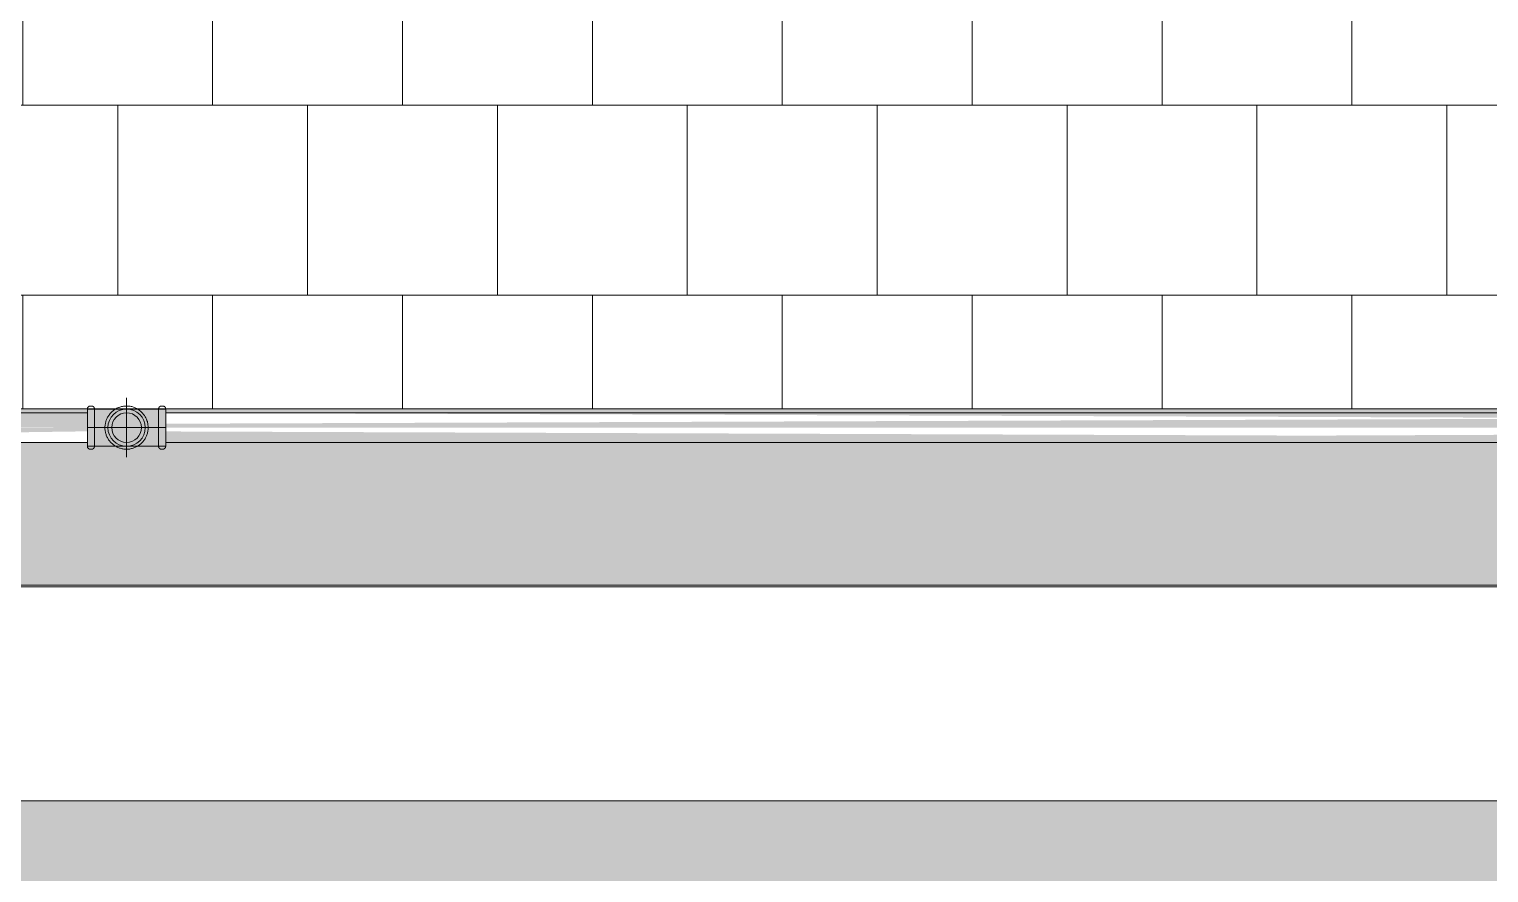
# Model space of a CAD drawing. Header units: metres. Extents: x 149 to 429, y -3 to 162.
# Drawn here: x 358.406 to 359.635, y 99.833 to 100.544 of the extents above; entities that cross this region are included whole.
import ezdxf

# ---------------------------------------------------------------- set-up
doc = ezdxf.new("R2010")
doc.units = ezdxf.units.M
doc.layers.add('1053_ARQ_BASE_MATADOURO_dwg', color=7, linetype='Continuous', lineweight=5, true_color=0x767676)
for name, color, linetype, lineweight in [('A-DETL', 7, 'Continuous', 5), ('A-DETL-GENF', 7, 'Continuous', 5), ('A-VISTA01', 7, 'Continuous', 20), ('A-WALL', 7, 'Continuous', 9), ('A_lay', 7, 'Continuous', 5), ('P-PIPE', 7, 'Continuous', 5), ('P-PIPE-CNTR', 7, 'Continuous', 5)]:
    doc.layers.add(name, color=color, linetype=linetype, lineweight=lineweight)

# ---------------------------------------------------------------- blocks, each defined once
blk = doc.blocks.new('1053_ARQ_BASE_MATADOURO_dwg_arq geral tgov-4039641-TÉRREO 1_20 - Dependente 2')
at = {"layer": 'A_lay', "true_color": 0xaaaaaa}
h = blk.add_hatch(dxfattribs=at)
h.set_pattern_fill('FP_5', color=253, style=0, pattern_type=2)
h.set_pattern_definition([(0, (0, 0), (0, 0.16), []), (90, (0, 0), (-0.08, 0.16), [0.16, -0.16])])
h.paths.add_polyline_path([(19.911, 17.0382), (29.3459, 17.0382), (29.3459, 17.5382), (19.6727, 17.5308), (19.6727, 17.0382)])
at = {"layer": 'A-VISTA01', "color": 253, "true_color": 0xaaaaaa, "flags": 128}
for points in [[(29.3459, 17.0382), (19.3001, 17.0382), (17.8845, 16.7079)], [(18.5446, 16.7079), (19.3173, 16.8882), (29.3459, 16.8882), (29.3459, 17.0382)]]:
    blk.add_lwpolyline(points, dxfattribs=at)
blk = doc.blocks.new('1053_ARQ_BASE_MATADOURO_dwg-3625622-TÉRREO 1_20 - Dependente 2')
blk.add_blockref('1053_ARQ_BASE_MATADOURO_dwg_arq geral tgov-4039641-TÉRREO 1_20 - Dependente 2', (130.2098, 83.186))

msp = doc.modelspace()

# ---------------------------------------------------------------- hatches: boundary and pattern name
at = {"layer": 'A-DETL-GENF', "true_color": 0xffff00}
h = msp.add_hatch(color=2, dxfattribs=at)
h.paths.add_polyline_path([(365.8845, 99.7704), (366.9273, 99.7791), (366.9273, 110.2375), (345.3444, 110.2375), (345.3444, 99.7704), (365.7098, 99.7704)])
h.paths.add_polyline_path([(348.6358, 99.8939), (345.729, 99.8939), (345.729, 109.9402), (366.7201, 109.9402), (366.7201, 99.8939), (349.5005, 99.8939)])
at = {"layer": 'A-WALL', "true_color": 0xffd4aa, "transparency": 33554483}
h = msp.add_hatch(color=41, dxfattribs=at)
h.paths.add_polyline_path([(355.938, 100.0757), (365.9444, 100.0757), (365.9444, 100.2242), (365.9145, 100.2147), (365.908, 100.1916), (365.8942, 100.2147), (365.9064, 100.2242), (355.9149, 100.2242), (355.9322, 100.0757)])
h.paths.add_polyline_path([(361.0681, 100.1959), (358.5206, 100.2052), (358.5206, 100.2209), (361.0681, 100.2117), (361.0681, 100.1964)])
h.paths.add_polyline_path([(364.8284, 100.1959), (361.1064, 100.2052), (361.1071, 100.2209), (365.8845, 100.2117), (365.8845, 100.1959), (365.467, 100.1959)])
h.paths.add_polyline_path([(356.4654, 100.1959), (356.4654, 100.2209), (358.4546, 100.2117), (358.4546, 100.1959), (356.5258, 100.1959)])
at = {"layer": 'P-PIPE', "true_color": 0xc0c0c0}
for points in [[(358.4546, 100.2084), (358.4546, 100.2209), (356.4654, 100.2117), (356.4654, 100.2084), (358.4418, 100.2084)], [(361.0681, 100.2084), (361.0681, 100.2209), (358.5206, 100.2117), (358.5206, 100.2084), (360.9964, 100.2084)], [(357.8031, 100.1959), (358.4546, 100.2053), (358.4546, 100.2084), (356.4654, 100.1976), (356.4654, 100.1959), (357.1645, 100.1959)], [(360.3577, 100.1959), (361.0681, 100.2052), (361.0681, 100.2084), (358.5206, 100.1976), (358.5206, 100.1959), (359.7191, 100.1959)]]:
    msp.add_hatch(color=9, dxfattribs=at).paths.add_polyline_path(points)

# ---------------------------------------------------------------- linework, layer by layer
at = {"layer": 'A-DETL'}
msp.add_line((366.7201, 99.8939), (345.729, 99.8939), dxfattribs=at)
at = {"layer": 'A-WALL', "color": 253, "true_color": 0xaaaaaa}
for p, q in [((365.9444, 100.2242), (355.9149, 100.2242)), ((355.932, 100.0757), (365.9444, 100.0757)), ((355.9322, 100.0742), (365.9444, 100.0742))]:
    msp.add_line(p, q, dxfattribs=at)
at = {"layer": 'P-PIPE'}
for p, q in [((358.4546, 100.2209), (356.4654, 100.2209)), ((358.5206, 100.2241), (358.4546, 100.2241)), ((358.4546, 100.2241), (358.4546, 100.222)), ((358.4546, 100.2241), (358.4546, 100.2195)), ((358.5206, 100.2241), (358.4546, 100.2241)), ((358.4546, 100.2241), (358.4546, 100.2084)), ((358.4546, 100.2241), (358.4546, 100.2084)), ((358.4546, 100.1959), (358.4546, 100.2209)), ((358.4581, 100.2266), (358.4571, 100.2266)), ((358.4581, 100.2266), (358.4571, 100.2266)), ((358.4606, 100.2241), (358.4606, 100.2084)), ((358.4606, 100.2241), (358.4606, 100.2084)), ((358.5146, 100.2084), (358.5146, 100.2241)), ((358.5146, 100.2084), (358.5146, 100.2241)), ((358.5181, 100.2266), (358.5171, 100.2266)), ((358.5181, 100.2266), (358.5171, 100.2266)), ((358.5206, 100.222), (358.5206, 100.2241)), ((358.5206, 100.2195), (358.5206, 100.2241)), ((358.5206, 100.2084), (358.5206, 100.2241)), ((358.5206, 100.2084), (358.5206, 100.2241)), ((361.0681, 100.2209), (358.5206, 100.2209)), ((358.5206, 100.2209), (358.5206, 100.1959)), ((358.4546, 100.2084), (358.4546, 100.1927)), ((358.4546, 100.2084), (358.4546, 100.1927)), ((358.4606, 100.2084), (358.4606, 100.1927)), ((358.4606, 100.2084), (358.4606, 100.1927)), ((358.5146, 100.1927), (358.5146, 100.2084)), ((358.5146, 100.1927), (358.5146, 100.2084)), ((358.5206, 100.1927), (358.5206, 100.2084)), ((358.5206, 100.1927), (358.5206, 100.2084)), ((356.4654, 100.1959), (358.4546, 100.1959)), ((358.4546, 100.1973), (358.4546, 100.1927)), ((358.4546, 100.1948), (358.4546, 100.1927)), ((358.4546, 100.1927), (358.5206, 100.1927)), ((358.4546, 100.1927), (358.5206, 100.1927)), ((358.5206, 100.1927), (358.5206, 100.1973)), ((358.5206, 100.1959), (361.0681, 100.1959)), ((358.5206, 100.1927), (358.5206, 100.1948)), ((358.4571, 100.1902), (358.4581, 100.1902)), ((358.4571, 100.1902), (358.4581, 100.1902)), ((358.5171, 100.1902), (358.5181, 100.1902)), ((358.5171, 100.1902), (358.5181, 100.1902))]:
    msp.add_line(p, q, dxfattribs=at)
at = {"layer": 'P-PIPE', "flags": 128}
for points in [[(358.4546, 100.2241), (358.4546, 100.2242), (358.4546, 100.2243), (358.4546, 100.2244), (358.4546, 100.2245), (358.4546, 100.2246), (358.4546, 100.2247), (358.4547, 100.2248), (358.4547, 100.2249), (358.4547, 100.225), (358.4548, 100.2251), (358.4548, 100.2252), (358.4548, 100.2253), (358.4549, 100.2254), (358.4549, 100.2254), (358.455, 100.2255), (358.4551, 100.2256), (358.4551, 100.2257), (358.4552, 100.2258), (358.4552, 100.2258), (358.4553, 100.2259), (358.4554, 100.226), (358.4555, 100.226), (358.4555, 100.2261), (358.4556, 100.2262), (358.4557, 100.2262), (358.4558, 100.2263), (358.4559, 100.2263), (358.456, 100.2264), (358.4561, 100.2264), (358.4562, 100.2265), (358.4562, 100.2265), (358.4563, 100.2265), (358.4564, 100.2265), (358.4565, 100.2266), (358.4566, 100.2266), (358.4567, 100.2266), (358.4568, 100.2266), (358.4569, 100.2266), (358.457, 100.2266), (358.4571, 100.2266)], [(358.4546, 100.2241), (358.4546, 100.2242), (358.4546, 100.2243), (358.4546, 100.2244), (358.4546, 100.2245), (358.4546, 100.2246), (358.4546, 100.2247), (358.4547, 100.2248), (358.4547, 100.2249), (358.4547, 100.225), (358.4548, 100.2251), (358.4548, 100.2252), (358.4548, 100.2253), (358.4549, 100.2254), (358.4549, 100.2254), (358.455, 100.2255), (358.4551, 100.2256), (358.4551, 100.2257), (358.4552, 100.2258), (358.4552, 100.2258), (358.4553, 100.2259), (358.4554, 100.226), (358.4555, 100.226), (358.4555, 100.2261), (358.4556, 100.2262), (358.4557, 100.2262), (358.4558, 100.2263), (358.4559, 100.2263), (358.456, 100.2264), (358.4561, 100.2264), (358.4562, 100.2265), (358.4562, 100.2265), (358.4563, 100.2265), (358.4564, 100.2265), (358.4565, 100.2266), (358.4566, 100.2266), (358.4567, 100.2266), (358.4568, 100.2266), (358.4569, 100.2266), (358.457, 100.2266), (358.4571, 100.2266)], [(358.4546, 100.2209), (358.4546, 100.2213), (358.4546, 100.2216), (358.4546, 100.222), (358.4546, 100.2223), (358.4546, 100.2226), (358.4546, 100.2228), (358.4546, 100.2231), (358.4546, 100.2233), (358.4546, 100.2235), (358.4546, 100.2236), (358.4546, 100.2238), (358.4546, 100.2239), (358.4546, 100.224), (358.4546, 100.2241), (358.4546, 100.2241)], [(358.4546, 100.2241), (358.4546, 100.2241), (358.4546, 100.224), (358.4546, 100.2239), (358.4546, 100.2238), (358.4546, 100.2237), (358.4546, 100.2235), (358.4546, 100.2233), (358.4546, 100.2231), (358.4546, 100.2229), (358.4546, 100.2226), (358.4546, 100.2223), (358.4546, 100.222), (358.4546, 100.2217), (358.4546, 100.2214), (358.4546, 100.221)], [(358.4546, 100.2205), (358.4546, 100.2209), (358.4546, 100.2213), (358.4546, 100.2216), (358.4546, 100.222), (358.4546, 100.2223), (358.4546, 100.2226), (358.4546, 100.2228), (358.4546, 100.2231), (358.4546, 100.2233), (358.4546, 100.2235), (358.4546, 100.2236), (358.4546, 100.2238), (358.4546, 100.2239), (358.4546, 100.224), (358.4546, 100.2241), (358.4546, 100.2241)], [(358.4546, 100.2241), (358.4546, 100.2241), (358.4546, 100.224), (358.4546, 100.2239), (358.4546, 100.2238), (358.4546, 100.2237), (358.4546, 100.2235), (358.4546, 100.2233), (358.4546, 100.2231), (358.4546, 100.2229), (358.4546, 100.2226), (358.4546, 100.2223), (358.4546, 100.222), (358.4546, 100.2217), (358.4546, 100.2214), (358.4546, 100.221), (358.4546, 100.2206), (358.4546, 100.2202), (358.4546, 100.2198), (358.4546, 100.2194), (358.4546, 100.2189), (358.4546, 100.2184), (358.4546, 100.2179), (358.4546, 100.2174), (358.4546, 100.2169), (358.4546, 100.2164), (358.4546, 100.2158), (358.4546, 100.2153), (358.4546, 100.2147), (358.4546, 100.2141), (358.4546, 100.2135), (358.4546, 100.2129), (358.4546, 100.2123), (358.4546, 100.2117), (358.4546, 100.2111), (358.4546, 100.2105), (358.4546, 100.2098), (358.4546, 100.2092), (358.4546, 100.2086), (358.4546, 100.2084)], [(358.4581, 100.2266), (358.4582, 100.2266), (358.4583, 100.2266), (358.4584, 100.2266), (358.4585, 100.2266), (358.4586, 100.2266), (358.4587, 100.2266), (358.4588, 100.2265), (358.4588, 100.2265), (358.4589, 100.2265), (358.459, 100.2264), (358.4591, 100.2264), (358.4592, 100.2263), (358.4593, 100.2263), (358.4594, 100.2262), (358.4595, 100.2262), (358.4596, 100.2261), (358.4596, 100.2261), (358.4597, 100.226), (358.4598, 100.2259), (358.4599, 100.2259), (358.4599, 100.2258), (358.46, 100.2257), (358.46, 100.2256), (358.4601, 100.2256), (358.4602, 100.2255), (358.4602, 100.2254), (358.4603, 100.2253), (358.4603, 100.2252), (358.4604, 100.2251), (358.4604, 100.225), (358.4604, 100.2249), (358.4605, 100.2248), (358.4605, 100.2247), (358.4605, 100.2246), (358.4605, 100.2245), (358.4605, 100.2244), (358.4605, 100.2243), (358.4606, 100.2242), (358.4606, 100.2241), (358.4606, 100.2241)], [(358.4581, 100.2266), (358.4582, 100.2266), (358.4583, 100.2266), (358.4584, 100.2266), (358.4585, 100.2266), (358.4586, 100.2266), (358.4587, 100.2266), (358.4588, 100.2265), (358.4588, 100.2265), (358.4589, 100.2265), (358.459, 100.2264), (358.4591, 100.2264), (358.4592, 100.2263), (358.4593, 100.2263), (358.4594, 100.2262), (358.4595, 100.2262), (358.4596, 100.2261), (358.4596, 100.2261), (358.4597, 100.226), (358.4598, 100.2259), (358.4599, 100.2259), (358.4599, 100.2258), (358.46, 100.2257), (358.46, 100.2256), (358.4601, 100.2256), (358.4602, 100.2255), (358.4602, 100.2254), (358.4603, 100.2253), (358.4603, 100.2252), (358.4604, 100.2251), (358.4604, 100.225), (358.4604, 100.2249), (358.4605, 100.2248), (358.4605, 100.2247), (358.4605, 100.2246), (358.4605, 100.2245), (358.4605, 100.2244), (358.4605, 100.2243), (358.4606, 100.2242), (358.4606, 100.2241), (358.4606, 100.2241)], [(358.4606, 100.2084), (358.4606, 100.209), (358.4606, 100.2097), (358.4606, 100.2103), (358.4606, 100.2109), (358.4606, 100.2115), (358.4606, 100.2122), (358.4606, 100.2128), (358.4606, 100.2134), (358.4606, 100.214), (358.4606, 100.2145), (358.4606, 100.2151), (358.4606, 100.2157), (358.4606, 100.2162), (358.4606, 100.2168), (358.4606, 100.2173), (358.4606, 100.2178), (358.4606, 100.2183), (358.4606, 100.2188), (358.4606, 100.2192), (358.4606, 100.2197), (358.4606, 100.2201), (358.4606, 100.2205), (358.4606, 100.2209), (358.4606, 100.2213), (358.4606, 100.2216), (358.4606, 100.222), (358.4606, 100.2223), (358.4606, 100.2226), (358.4606, 100.2228), (358.4606, 100.2231), (358.4606, 100.2233), (358.4606, 100.2235), (358.4606, 100.2236), (358.4606, 100.2238), (358.4606, 100.2239), (358.4606, 100.224), (358.4606, 100.2241), (358.4606, 100.2241)], [(358.4606, 100.2241), (358.4606, 100.2241), (358.4606, 100.224), (358.4606, 100.2239), (358.4606, 100.2238), (358.4606, 100.2237), (358.4606, 100.2235), (358.4606, 100.2233), (358.4606, 100.2231), (358.4606, 100.2229), (358.4606, 100.2226), (358.4606, 100.2223), (358.4606, 100.222), (358.4606, 100.2217), (358.4606, 100.2214), (358.4606, 100.221), (358.4606, 100.2206), (358.4606, 100.2202), (358.4606, 100.2198), (358.4606, 100.2194), (358.4606, 100.2189), (358.4606, 100.2184), (358.4606, 100.2179), (358.4606, 100.2174), (358.4606, 100.2169), (358.4606, 100.2164), (358.4606, 100.2158), (358.4606, 100.2153), (358.4606, 100.2147), (358.4606, 100.2141), (358.4606, 100.2135), (358.4606, 100.2129), (358.4606, 100.2123), (358.4606, 100.2117), (358.4606, 100.2111), (358.4606, 100.2105), (358.4606, 100.2098), (358.4606, 100.2092), (358.4606, 100.2086), (358.4606, 100.2084)], [(358.4606, 100.2084), (358.4606, 100.209), (358.4606, 100.2097), (358.4606, 100.2103), (358.4606, 100.2109), (358.4606, 100.2115), (358.4606, 100.2122), (358.4606, 100.2128), (358.4606, 100.2134), (358.4606, 100.214), (358.4606, 100.2145), (358.4606, 100.2151), (358.4606, 100.2157), (358.4606, 100.2162), (358.4606, 100.2168), (358.4606, 100.2173), (358.4606, 100.2178), (358.4606, 100.2183), (358.4606, 100.2188), (358.4606, 100.2192), (358.4606, 100.2197), (358.4606, 100.2201), (358.4606, 100.2205), (358.4606, 100.2209), (358.4606, 100.2213), (358.4606, 100.2216), (358.4606, 100.222), (358.4606, 100.2223), (358.4606, 100.2226), (358.4606, 100.2228), (358.4606, 100.2231), (358.4606, 100.2233), (358.4606, 100.2235), (358.4606, 100.2236), (358.4606, 100.2238), (358.4606, 100.2239), (358.4606, 100.224), (358.4606, 100.2241), (358.4606, 100.2241)], [(358.4606, 100.2241), (358.4606, 100.2241), (358.4606, 100.224), (358.4606, 100.2239), (358.4606, 100.2238), (358.4606, 100.2237), (358.4606, 100.2235), (358.4606, 100.2233), (358.4606, 100.2231), (358.4606, 100.2229), (358.4606, 100.2226), (358.4606, 100.2223), (358.4606, 100.222), (358.4606, 100.2217), (358.4606, 100.2214), (358.4606, 100.221), (358.4606, 100.2206), (358.4606, 100.2202), (358.4606, 100.2198), (358.4606, 100.2194), (358.4606, 100.2189), (358.4606, 100.2184), (358.4606, 100.2179), (358.4606, 100.2174), (358.4606, 100.2169), (358.4606, 100.2164), (358.4606, 100.2158), (358.4606, 100.2153), (358.4606, 100.2147), (358.4606, 100.2141), (358.4606, 100.2135), (358.4606, 100.2129), (358.4606, 100.2123), (358.4606, 100.2117), (358.4606, 100.2111), (358.4606, 100.2105), (358.4606, 100.2098), (358.4606, 100.2092), (358.4606, 100.2086), (358.4606, 100.2084)], [(358.5058, 100.2084), (358.5057, 100.2091), (358.5057, 100.2099), (358.5056, 100.2106), (358.5055, 100.2113), (358.5054, 100.212), (358.5052, 100.2127), (358.5051, 100.2135), (358.5048, 100.2141), (358.5046, 100.2148), (358.5043, 100.2155), (358.504, 100.2162), (358.5037, 100.2168), (358.5034, 100.2175), (358.503, 100.2181), (358.5026, 100.2187), (358.5022, 100.2193), (358.5017, 100.2199), (358.5012, 100.2204), (358.5008, 100.221), (358.5002, 100.2215), (358.4997, 100.222), (358.4992, 100.2224), (358.4986, 100.2229), (358.498, 100.2233), (358.4974, 100.2237), (358.4968, 100.2241), (358.4961, 100.2245), (358.4955, 100.2248), (358.4948, 100.2251), (358.4942, 100.2254), (358.4935, 100.2256), (358.4928, 100.2259), (358.4921, 100.2261), (358.4914, 100.2262), (358.4907, 100.2264), (358.4899, 100.2265), (358.4892, 100.2265), (358.4885, 100.2266), (358.4878, 100.2266), (358.487, 100.2266), (358.4863, 100.2266), (358.4856, 100.2265), (358.4849, 100.2264), (358.4841, 100.2263), (358.4834, 100.2261), (358.4827, 100.226), (358.482, 100.2258), (358.4813, 100.2255), (358.4807, 100.2253), (358.48, 100.225), (358.4793, 100.2247), (358.4787, 100.2243), (358.4781, 100.2239), (358.4774, 100.2236), (358.4768, 100.2231), (358.4763, 100.2227), (358.4757, 100.2222), (358.4752, 100.2217), (358.4746, 100.2212), (358.4741, 100.2207), (358.4737, 100.2202), (358.4732, 100.2196), (358.4728, 100.219), (358.4724, 100.2184), (358.472, 100.2178), (358.4716, 100.2172), (358.4713, 100.2165), (358.471, 100.2159), (358.4707, 100.2152), (358.4704, 100.2145), (358.4702, 100.2138), (358.47, 100.2131), (358.4698, 100.2124), (358.4697, 100.2117), (358.4695, 100.211), (358.4695, 100.2103), (358.4694, 100.2095), (358.4694, 100.2088), (358.4694, 100.2084)], [(358.5058, 100.2084), (358.5057, 100.2091), (358.5057, 100.2099), (358.5056, 100.2106), (358.5055, 100.2113), (358.5054, 100.212), (358.5052, 100.2127), (358.5051, 100.2135), (358.5048, 100.2141), (358.5046, 100.2148), (358.5043, 100.2155), (358.504, 100.2162), (358.5037, 100.2168), (358.5034, 100.2175), (358.503, 100.2181), (358.5026, 100.2187), (358.5022, 100.2193), (358.5017, 100.2199), (358.5012, 100.2204), (358.5008, 100.221), (358.5002, 100.2215), (358.4997, 100.222), (358.4992, 100.2224), (358.4986, 100.2229), (358.498, 100.2233), (358.4974, 100.2237), (358.4968, 100.2241), (358.4961, 100.2245), (358.4955, 100.2248), (358.4948, 100.2251), (358.4942, 100.2254), (358.4935, 100.2256), (358.4928, 100.2259), (358.4921, 100.2261), (358.4914, 100.2262), (358.4907, 100.2264), (358.4899, 100.2265), (358.4892, 100.2265), (358.4885, 100.2266), (358.4878, 100.2266), (358.487, 100.2266), (358.4863, 100.2266), (358.4856, 100.2265), (358.4849, 100.2264), (358.4841, 100.2263), (358.4834, 100.2261), (358.4827, 100.226), (358.482, 100.2258), (358.4813, 100.2255), (358.4807, 100.2253), (358.48, 100.225), (358.4793, 100.2247), (358.4787, 100.2243), (358.4781, 100.2239), (358.4774, 100.2236), (358.4768, 100.2231), (358.4763, 100.2227), (358.4757, 100.2222), (358.4752, 100.2217), (358.4746, 100.2212), (358.4741, 100.2207), (358.4737, 100.2202), (358.4732, 100.2196), (358.4728, 100.219), (358.4724, 100.2184), (358.472, 100.2178), (358.4716, 100.2172), (358.4713, 100.2165), (358.471, 100.2159), (358.4707, 100.2152), (358.4704, 100.2145), (358.4702, 100.2138), (358.47, 100.2131), (358.4698, 100.2124), (358.4697, 100.2117), (358.4695, 100.211), (358.4695, 100.2103), (358.4694, 100.2095), (358.4694, 100.2088), (358.4694, 100.2084)], [(358.5146, 100.2241), (358.5146, 100.2242), (358.5146, 100.2243), (358.5146, 100.2244), (358.5146, 100.2245), (358.5146, 100.2246), (358.5146, 100.2247), (358.5147, 100.2248), (358.5147, 100.2249), (358.5147, 100.225), (358.5148, 100.2251), (358.5148, 100.2252), (358.5148, 100.2253), (358.5149, 100.2254), (358.5149, 100.2254), (358.515, 100.2255), (358.5151, 100.2256), (358.5151, 100.2257), (358.5152, 100.2258), (358.5152, 100.2258), (358.5153, 100.2259), (358.5154, 100.226), (358.5155, 100.226), (358.5155, 100.2261), (358.5156, 100.2262), (358.5157, 100.2262), (358.5158, 100.2263), (358.5159, 100.2263), (358.516, 100.2264), (358.5161, 100.2264), (358.5162, 100.2265), (358.5162, 100.2265), (358.5163, 100.2265), (358.5164, 100.2265), (358.5165, 100.2266), (358.5166, 100.2266), (358.5167, 100.2266), (358.5168, 100.2266), (358.5169, 100.2266), (358.517, 100.2266), (358.5171, 100.2266)], [(358.5146, 100.2241), (358.5146, 100.2242), (358.5146, 100.2243), (358.5146, 100.2244), (358.5146, 100.2245), (358.5146, 100.2246), (358.5146, 100.2247), (358.5147, 100.2248), (358.5147, 100.2249), (358.5147, 100.225), (358.5148, 100.2251), (358.5148, 100.2252), (358.5148, 100.2253), (358.5149, 100.2254), (358.5149, 100.2254), (358.515, 100.2255), (358.5151, 100.2256), (358.5151, 100.2257), (358.5152, 100.2258), (358.5152, 100.2258), (358.5153, 100.2259), (358.5154, 100.226), (358.5155, 100.226), (358.5155, 100.2261), (358.5156, 100.2262), (358.5157, 100.2262), (358.5158, 100.2263), (358.5159, 100.2263), (358.516, 100.2264), (358.5161, 100.2264), (358.5162, 100.2265), (358.5162, 100.2265), (358.5163, 100.2265), (358.5164, 100.2265), (358.5165, 100.2266), (358.5166, 100.2266), (358.5167, 100.2266), (358.5168, 100.2266), (358.5169, 100.2266), (358.517, 100.2266), (358.5171, 100.2266)], [(358.5146, 100.2084), (358.5146, 100.209), (358.5146, 100.2097), (358.5146, 100.2103), (358.5146, 100.2109), (358.5146, 100.2115), (358.5146, 100.2122), (358.5146, 100.2128), (358.5146, 100.2134), (358.5146, 100.214), (358.5146, 100.2145), (358.5146, 100.2151), (358.5146, 100.2157), (358.5146, 100.2162), (358.5146, 100.2168), (358.5146, 100.2173), (358.5146, 100.2178), (358.5146, 100.2183), (358.5146, 100.2188), (358.5146, 100.2192), (358.5146, 100.2197), (358.5146, 100.2201), (358.5146, 100.2205), (358.5146, 100.2209), (358.5146, 100.2213), (358.5146, 100.2216), (358.5146, 100.222), (358.5146, 100.2223), (358.5146, 100.2226), (358.5146, 100.2228), (358.5146, 100.2231), (358.5146, 100.2233), (358.5146, 100.2235), (358.5146, 100.2236), (358.5146, 100.2238), (358.5146, 100.2239), (358.5146, 100.224), (358.5146, 100.2241), (358.5146, 100.2241)], [(358.5146, 100.2241), (358.5146, 100.2241), (358.5146, 100.224), (358.5146, 100.2239), (358.5146, 100.2238), (358.5146, 100.2237), (358.5146, 100.2235), (358.5146, 100.2233), (358.5146, 100.2231), (358.5146, 100.2229), (358.5146, 100.2226), (358.5146, 100.2223), (358.5146, 100.222), (358.5146, 100.2217), (358.5146, 100.2214), (358.5146, 100.221), (358.5146, 100.2206), (358.5146, 100.2202), (358.5146, 100.2198), (358.5146, 100.2194), (358.5146, 100.2189), (358.5146, 100.2184), (358.5146, 100.2179), (358.5146, 100.2174), (358.5146, 100.2169), (358.5146, 100.2164), (358.5146, 100.2158), (358.5146, 100.2153), (358.5146, 100.2147), (358.5146, 100.2141), (358.5146, 100.2135), (358.5146, 100.2129), (358.5146, 100.2123), (358.5146, 100.2117), (358.5146, 100.2111), (358.5146, 100.2105), (358.5146, 100.2098), (358.5146, 100.2092), (358.5146, 100.2086), (358.5146, 100.2084)], [(358.5146, 100.2084), (358.5146, 100.209), (358.5146, 100.2097), (358.5146, 100.2103), (358.5146, 100.2109), (358.5146, 100.2115), (358.5146, 100.2122), (358.5146, 100.2128), (358.5146, 100.2134), (358.5146, 100.214), (358.5146, 100.2145), (358.5146, 100.2151), (358.5146, 100.2157), (358.5146, 100.2162), (358.5146, 100.2168), (358.5146, 100.2173), (358.5146, 100.2178), (358.5146, 100.2183), (358.5146, 100.2188), (358.5146, 100.2192), (358.5146, 100.2197), (358.5146, 100.2201), (358.5146, 100.2205), (358.5146, 100.2209), (358.5146, 100.2213), (358.5146, 100.2216), (358.5146, 100.222), (358.5146, 100.2223), (358.5146, 100.2226), (358.5146, 100.2228), (358.5146, 100.2231), (358.5146, 100.2233), (358.5146, 100.2235), (358.5146, 100.2236), (358.5146, 100.2238), (358.5146, 100.2239), (358.5146, 100.224), (358.5146, 100.2241), (358.5146, 100.2241)], [(358.5146, 100.2241), (358.5146, 100.2241), (358.5146, 100.224), (358.5146, 100.2239), (358.5146, 100.2238), (358.5146, 100.2237), (358.5146, 100.2235), (358.5146, 100.2233), (358.5146, 100.2231), (358.5146, 100.2229), (358.5146, 100.2226), (358.5146, 100.2223), (358.5146, 100.222), (358.5146, 100.2217), (358.5146, 100.2214), (358.5146, 100.221), (358.5146, 100.2206), (358.5146, 100.2202), (358.5146, 100.2198), (358.5146, 100.2194), (358.5146, 100.2189), (358.5146, 100.2184), (358.5146, 100.2179), (358.5146, 100.2174), (358.5146, 100.2169), (358.5146, 100.2164), (358.5146, 100.2158), (358.5146, 100.2153), (358.5146, 100.2147), (358.5146, 100.2141), (358.5146, 100.2135), (358.5146, 100.2129), (358.5146, 100.2123), (358.5146, 100.2117), (358.5146, 100.2111), (358.5146, 100.2105), (358.5146, 100.2098), (358.5146, 100.2092), (358.5146, 100.2086), (358.5146, 100.2084)], [(358.5181, 100.2266), (358.5182, 100.2266), (358.5183, 100.2266), (358.5184, 100.2266), (358.5185, 100.2266), (358.5186, 100.2266), (358.5187, 100.2266), (358.5188, 100.2265), (358.5188, 100.2265), (358.5189, 100.2265), (358.519, 100.2264), (358.5191, 100.2264), (358.5192, 100.2263), (358.5193, 100.2263), (358.5194, 100.2262), (358.5195, 100.2262), (358.5196, 100.2261), (358.5196, 100.2261), (358.5197, 100.226), (358.5198, 100.2259), (358.5199, 100.2259), (358.5199, 100.2258), (358.52, 100.2257), (358.52, 100.2256), (358.5201, 100.2256), (358.5202, 100.2255), (358.5202, 100.2254), (358.5203, 100.2253), (358.5203, 100.2252), (358.5204, 100.2251), (358.5204, 100.225), (358.5204, 100.2249), (358.5205, 100.2248), (358.5205, 100.2247), (358.5205, 100.2246), (358.5205, 100.2245), (358.5205, 100.2244), (358.5205, 100.2243), (358.5206, 100.2242), (358.5206, 100.2241), (358.5206, 100.2241)], [(358.5181, 100.2266), (358.5182, 100.2266), (358.5183, 100.2266), (358.5184, 100.2266), (358.5185, 100.2266), (358.5186, 100.2266), (358.5187, 100.2266), (358.5188, 100.2265), (358.5188, 100.2265), (358.5189, 100.2265), (358.519, 100.2264), (358.5191, 100.2264), (358.5192, 100.2263), (358.5193, 100.2263), (358.5194, 100.2262), (358.5195, 100.2262), (358.5196, 100.2261), (358.5196, 100.2261), (358.5197, 100.226), (358.5198, 100.2259), (358.5199, 100.2259), (358.5199, 100.2258), (358.52, 100.2257), (358.52, 100.2256), (358.5201, 100.2256), (358.5202, 100.2255), (358.5202, 100.2254), (358.5203, 100.2253), (358.5203, 100.2252), (358.5204, 100.2251), (358.5204, 100.225), (358.5204, 100.2249), (358.5205, 100.2248), (358.5205, 100.2247), (358.5205, 100.2246), (358.5205, 100.2245), (358.5205, 100.2244), (358.5205, 100.2243), (358.5206, 100.2242), (358.5206, 100.2241), (358.5206, 100.2241)], [(358.5206, 100.2209), (358.5206, 100.2213), (358.5206, 100.2216), (358.5206, 100.222), (358.5206, 100.2223), (358.5206, 100.2226), (358.5206, 100.2228), (358.5206, 100.2231), (358.5206, 100.2233), (358.5206, 100.2235), (358.5206, 100.2236), (358.5206, 100.2238), (358.5206, 100.2239), (358.5206, 100.224), (358.5206, 100.2241), (358.5206, 100.2241)], [(358.5206, 100.2241), (358.5206, 100.2241), (358.5206, 100.224), (358.5206, 100.2239), (358.5206, 100.2238), (358.5206, 100.2237), (358.5206, 100.2235), (358.5206, 100.2233), (358.5206, 100.2231), (358.5206, 100.2229), (358.5206, 100.2226), (358.5206, 100.2223), (358.5206, 100.222), (358.5206, 100.2217), (358.5206, 100.2214), (358.5206, 100.221)], [(358.5206, 100.2084), (358.5206, 100.209), (358.5206, 100.2097), (358.5206, 100.2103), (358.5206, 100.2109), (358.5206, 100.2115), (358.5206, 100.2122), (358.5206, 100.2128), (358.5206, 100.2134), (358.5206, 100.214), (358.5206, 100.2145), (358.5206, 100.2151), (358.5206, 100.2157), (358.5206, 100.2162), (358.5206, 100.2168), (358.5206, 100.2173), (358.5206, 100.2178), (358.5206, 100.2183), (358.5206, 100.2188), (358.5206, 100.2192), (358.5206, 100.2197), (358.5206, 100.2201), (358.5206, 100.2205), (358.5206, 100.2209), (358.5206, 100.2213), (358.5206, 100.2216), (358.5206, 100.222), (358.5206, 100.2223), (358.5206, 100.2226), (358.5206, 100.2228), (358.5206, 100.2231), (358.5206, 100.2233), (358.5206, 100.2235), (358.5206, 100.2236), (358.5206, 100.2238), (358.5206, 100.2239), (358.5206, 100.224), (358.5206, 100.2241), (358.5206, 100.2241)], [(358.5206, 100.2241), (358.5206, 100.2241), (358.5206, 100.224), (358.5206, 100.2239), (358.5206, 100.2238), (358.5206, 100.2237), (358.5206, 100.2235), (358.5206, 100.2233), (358.5206, 100.2231), (358.5206, 100.2229), (358.5206, 100.2226), (358.5206, 100.2223), (358.5206, 100.222), (358.5206, 100.2217), (358.5206, 100.2214), (358.5206, 100.221), (358.5206, 100.2206)], [(358.4546, 100.2084), (358.4546, 100.2078), (358.4546, 100.2072), (358.4546, 100.2065), (358.4546, 100.2059), (358.4546, 100.2053), (358.4546, 100.2047), (358.4546, 100.2041), (358.4546, 100.2035), (358.4546, 100.2029), (358.4546, 100.2023), (358.4546, 100.2017), (358.4546, 100.2012), (358.4546, 100.2006), (358.4546, 100.2001), (358.4546, 100.1996), (358.4546, 100.199), (358.4546, 100.1985), (358.4546, 100.1981), (358.4546, 100.1976), (358.4546, 100.1972), (358.4546, 100.1967), (358.4546, 100.1963), (358.4546, 100.1959), (358.4546, 100.1956), (358.4546, 100.1952), (358.4546, 100.1949), (358.4546, 100.1946), (358.4546, 100.1943), (358.4546, 100.194), (358.4546, 100.1938), (358.4546, 100.1936), (358.4546, 100.1934), (358.4546, 100.1932), (358.4546, 100.1931), (358.4546, 100.193), (358.4546, 100.1929), (358.4546, 100.1928), (358.4546, 100.1927)], [(358.4606, 100.2084), (358.4606, 100.2078), (358.4606, 100.2072), (358.4606, 100.2065), (358.4606, 100.2059), (358.4606, 100.2053), (358.4606, 100.2047), (358.4606, 100.2041), (358.4606, 100.2035), (358.4606, 100.2029), (358.4606, 100.2023), (358.4606, 100.2017), (358.4606, 100.2012), (358.4606, 100.2006), (358.4606, 100.2001), (358.4606, 100.1996), (358.4606, 100.199), (358.4606, 100.1985), (358.4606, 100.1981), (358.4606, 100.1976), (358.4606, 100.1972), (358.4606, 100.1967), (358.4606, 100.1963), (358.4606, 100.1959), (358.4606, 100.1956), (358.4606, 100.1952), (358.4606, 100.1949), (358.4606, 100.1946), (358.4606, 100.1943), (358.4606, 100.194), (358.4606, 100.1938), (358.4606, 100.1936), (358.4606, 100.1934), (358.4606, 100.1932), (358.4606, 100.1931), (358.4606, 100.193), (358.4606, 100.1929), (358.4606, 100.1928), (358.4606, 100.1927)], [(358.4606, 100.1927), (358.4606, 100.1928), (358.4606, 100.1928), (358.4606, 100.1929), (358.4606, 100.193), (358.4606, 100.1932), (358.4606, 100.1933), (358.4606, 100.1935), (358.4606, 100.1937), (358.4606, 100.194), (358.4606, 100.1942), (358.4606, 100.1945), (358.4606, 100.1948), (358.4606, 100.1951), (358.4606, 100.1955), (358.4606, 100.1958), (358.4606, 100.1962), (358.4606, 100.1966), (358.4606, 100.197), (358.4606, 100.1975), (358.4606, 100.1979), (358.4606, 100.1984), (358.4606, 100.1989), (358.4606, 100.1994), (358.4606, 100.1999), (358.4606, 100.2005), (358.4606, 100.201), (358.4606, 100.2016), (358.4606, 100.2022), (358.4606, 100.2027), (358.4606, 100.2033), (358.4606, 100.2039), (358.4606, 100.2045), (358.4606, 100.2051), (358.4606, 100.2058), (358.4606, 100.2064), (358.4606, 100.207), (358.4606, 100.2076), (358.4606, 100.2083), (358.4606, 100.2084)], [(358.4606, 100.2084), (358.4606, 100.2078), (358.4606, 100.2072), (358.4606, 100.2065), (358.4606, 100.2059), (358.4606, 100.2053), (358.4606, 100.2047), (358.4606, 100.2041), (358.4606, 100.2035), (358.4606, 100.2029), (358.4606, 100.2023), (358.4606, 100.2017), (358.4606, 100.2012), (358.4606, 100.2006), (358.4606, 100.2001), (358.4606, 100.1996), (358.4606, 100.199), (358.4606, 100.1985), (358.4606, 100.1981), (358.4606, 100.1976), (358.4606, 100.1972), (358.4606, 100.1967), (358.4606, 100.1963), (358.4606, 100.1959), (358.4606, 100.1956), (358.4606, 100.1952), (358.4606, 100.1949), (358.4606, 100.1946), (358.4606, 100.1943), (358.4606, 100.194), (358.4606, 100.1938), (358.4606, 100.1936), (358.4606, 100.1934), (358.4606, 100.1932), (358.4606, 100.1931), (358.4606, 100.193), (358.4606, 100.1929), (358.4606, 100.1928), (358.4606, 100.1927)], [(358.4606, 100.1927), (358.4606, 100.1928), (358.4606, 100.1928), (358.4606, 100.1929), (358.4606, 100.193), (358.4606, 100.1932), (358.4606, 100.1933), (358.4606, 100.1935), (358.4606, 100.1937), (358.4606, 100.194), (358.4606, 100.1942), (358.4606, 100.1945), (358.4606, 100.1948), (358.4606, 100.1951), (358.4606, 100.1955), (358.4606, 100.1958), (358.4606, 100.1962), (358.4606, 100.1966), (358.4606, 100.197), (358.4606, 100.1975), (358.4606, 100.1979), (358.4606, 100.1984), (358.4606, 100.1989), (358.4606, 100.1994), (358.4606, 100.1999), (358.4606, 100.2005), (358.4606, 100.201), (358.4606, 100.2016), (358.4606, 100.2022), (358.4606, 100.2027), (358.4606, 100.2033), (358.4606, 100.2039), (358.4606, 100.2045), (358.4606, 100.2051), (358.4606, 100.2058), (358.4606, 100.2064), (358.4606, 100.207), (358.4606, 100.2076), (358.4606, 100.2083), (358.4606, 100.2084)], [(358.4694, 100.2084), (358.4694, 100.2077), (358.4694, 100.207), (358.4695, 100.2062), (358.4696, 100.2055), (358.4697, 100.2048), (358.4699, 100.2041), (358.4701, 100.2034), (358.4703, 100.2027), (358.4705, 100.202), (358.4708, 100.2013), (358.4711, 100.2007), (358.4714, 100.2), (358.4718, 100.1994), (358.4721, 100.1988), (358.4725, 100.1981), (358.473, 100.1976), (358.4734, 100.197), (358.4739, 100.1964), (358.4744, 100.1959), (358.4749, 100.1954), (358.4754, 100.1949), (358.476, 100.1944), (358.4765, 100.1939), (358.4771, 100.1935), (358.4777, 100.1931), (358.4783, 100.1927), (358.479, 100.1924), (358.4796, 100.192), (358.4803, 100.1917), (358.481, 100.1915), (358.4816, 100.1912), (358.4823, 100.191), (358.483, 100.1908), (358.4838, 100.1906), (358.4845, 100.1905), (358.4852, 100.1904), (358.4859, 100.1903), (358.4866, 100.1902), (358.4874, 100.1902), (358.4881, 100.1902), (358.4888, 100.1903), (358.4895, 100.1903), (358.4903, 100.1904), (358.491, 100.1905), (358.4917, 100.1907), (358.4924, 100.1909), (358.4931, 100.1911), (358.4938, 100.1913), (358.4945, 100.1916), (358.4951, 100.1919), (358.4958, 100.1922), (358.4964, 100.1925), (358.4971, 100.1929), (358.4977, 100.1933), (358.4983, 100.1937), (358.4989, 100.1941), (358.4994, 100.1946), (358.5, 100.1951), (358.5005, 100.1956), (358.501, 100.1961), (358.5015, 100.1967), (358.5019, 100.1972), (358.5024, 100.1978), (358.5028, 100.1984), (358.5032, 100.199), (358.5035, 100.1997), (358.5039, 100.2003), (358.5042, 100.201), (358.5045, 100.2016), (358.5047, 100.2023), (358.5049, 100.203), (358.5051, 100.2037), (358.5053, 100.2044), (358.5055, 100.2051), (358.5056, 100.2059), (358.5057, 100.2066), (358.5057, 100.2073), (358.5058, 100.208), (358.5058, 100.2084)], [(358.4694, 100.2084), (358.4694, 100.2077), (358.4694, 100.207), (358.4695, 100.2062), (358.4696, 100.2055), (358.4697, 100.2048), (358.4699, 100.2041), (358.4701, 100.2034), (358.4703, 100.2027), (358.4705, 100.202), (358.4708, 100.2013), (358.4711, 100.2007), (358.4714, 100.2), (358.4718, 100.1994), (358.4721, 100.1988), (358.4725, 100.1981), (358.473, 100.1976), (358.4734, 100.197), (358.4739, 100.1964), (358.4744, 100.1959), (358.4749, 100.1954), (358.4754, 100.1949), (358.476, 100.1944), (358.4765, 100.1939), (358.4771, 100.1935), (358.4777, 100.1931), (358.4783, 100.1927), (358.479, 100.1924), (358.4796, 100.192), (358.4803, 100.1917), (358.481, 100.1915), (358.4816, 100.1912), (358.4823, 100.191), (358.483, 100.1908), (358.4838, 100.1906), (358.4845, 100.1905), (358.4852, 100.1904), (358.4859, 100.1903), (358.4866, 100.1902), (358.4874, 100.1902), (358.4881, 100.1902), (358.4888, 100.1903), (358.4895, 100.1903), (358.4903, 100.1904), (358.491, 100.1905), (358.4917, 100.1907), (358.4924, 100.1909), (358.4931, 100.1911), (358.4938, 100.1913), (358.4945, 100.1916), (358.4951, 100.1919), (358.4958, 100.1922), (358.4964, 100.1925), (358.4971, 100.1929), (358.4977, 100.1933), (358.4983, 100.1937), (358.4989, 100.1941), (358.4994, 100.1946), (358.5, 100.1951), (358.5005, 100.1956), (358.501, 100.1961), (358.5015, 100.1967), (358.5019, 100.1972), (358.5024, 100.1978), (358.5028, 100.1984), (358.5032, 100.199), (358.5035, 100.1997), (358.5039, 100.2003), (358.5042, 100.201), (358.5045, 100.2016), (358.5047, 100.2023), (358.5049, 100.203), (358.5051, 100.2037), (358.5053, 100.2044), (358.5055, 100.2051), (358.5056, 100.2059), (358.5057, 100.2066), (358.5057, 100.2073), (358.5058, 100.208), (358.5058, 100.2084)], [(358.5146, 100.2084), (358.5146, 100.2078), (358.5146, 100.2072), (358.5146, 100.2065), (358.5146, 100.2059), (358.5146, 100.2053), (358.5146, 100.2047), (358.5146, 100.2041), (358.5146, 100.2035), (358.5146, 100.2029), (358.5146, 100.2023), (358.5146, 100.2017), (358.5146, 100.2012), (358.5146, 100.2006), (358.5146, 100.2001), (358.5146, 100.1996), (358.5146, 100.199), (358.5146, 100.1985), (358.5146, 100.1981), (358.5146, 100.1976), (358.5146, 100.1972), (358.5146, 100.1967), (358.5146, 100.1963), (358.5146, 100.1959), (358.5146, 100.1956), (358.5146, 100.1952), (358.5146, 100.1949), (358.5146, 100.1946), (358.5146, 100.1943), (358.5146, 100.194), (358.5146, 100.1938), (358.5146, 100.1936), (358.5146, 100.1934), (358.5146, 100.1932), (358.5146, 100.1931), (358.5146, 100.193), (358.5146, 100.1929), (358.5146, 100.1928), (358.5146, 100.1927)], [(358.5146, 100.1927), (358.5146, 100.1928), (358.5146, 100.1928), (358.5146, 100.1929), (358.5146, 100.193), (358.5146, 100.1932), (358.5146, 100.1933), (358.5146, 100.1935), (358.5146, 100.1937), (358.5146, 100.194), (358.5146, 100.1942), (358.5146, 100.1945), (358.5146, 100.1948), (358.5146, 100.1951), (358.5146, 100.1955), (358.5146, 100.1958), (358.5146, 100.1962), (358.5146, 100.1966), (358.5146, 100.197), (358.5146, 100.1975), (358.5146, 100.1979), (358.5146, 100.1984), (358.5146, 100.1989), (358.5146, 100.1994), (358.5146, 100.1999), (358.5146, 100.2005), (358.5146, 100.201), (358.5146, 100.2016), (358.5146, 100.2022), (358.5146, 100.2027), (358.5146, 100.2033), (358.5146, 100.2039), (358.5146, 100.2045), (358.5146, 100.2051), (358.5146, 100.2058), (358.5146, 100.2064), (358.5146, 100.207), (358.5146, 100.2076), (358.5146, 100.2083), (358.5146, 100.2084)], [(358.5146, 100.2084), (358.5146, 100.2078), (358.5146, 100.2072), (358.5146, 100.2065), (358.5146, 100.2059), (358.5146, 100.2053), (358.5146, 100.2047), (358.5146, 100.2041), (358.5146, 100.2035), (358.5146, 100.2029), (358.5146, 100.2023), (358.5146, 100.2017), (358.5146, 100.2012), (358.5146, 100.2006), (358.5146, 100.2001), (358.5146, 100.1996), (358.5146, 100.199), (358.5146, 100.1985), (358.5146, 100.1981), (358.5146, 100.1976), (358.5146, 100.1972), (358.5146, 100.1967), (358.5146, 100.1963), (358.5146, 100.1959), (358.5146, 100.1956), (358.5146, 100.1952), (358.5146, 100.1949), (358.5146, 100.1946), (358.5146, 100.1943), (358.5146, 100.194), (358.5146, 100.1938), (358.5146, 100.1936), (358.5146, 100.1934), (358.5146, 100.1932), (358.5146, 100.1931), (358.5146, 100.193), (358.5146, 100.1929), (358.5146, 100.1928), (358.5146, 100.1927)], [(358.5146, 100.1927), (358.5146, 100.1928), (358.5146, 100.1928), (358.5146, 100.1929), (358.5146, 100.193), (358.5146, 100.1932), (358.5146, 100.1933), (358.5146, 100.1935), (358.5146, 100.1937), (358.5146, 100.194), (358.5146, 100.1942), (358.5146, 100.1945), (358.5146, 100.1948), (358.5146, 100.1951), (358.5146, 100.1955), (358.5146, 100.1958), (358.5146, 100.1962), (358.5146, 100.1966), (358.5146, 100.197), (358.5146, 100.1975), (358.5146, 100.1979), (358.5146, 100.1984), (358.5146, 100.1989), (358.5146, 100.1994), (358.5146, 100.1999), (358.5146, 100.2005), (358.5146, 100.201), (358.5146, 100.2016), (358.5146, 100.2022), (358.5146, 100.2027), (358.5146, 100.2033), (358.5146, 100.2039), (358.5146, 100.2045), (358.5146, 100.2051), (358.5146, 100.2058), (358.5146, 100.2064), (358.5146, 100.207), (358.5146, 100.2076), (358.5146, 100.2083), (358.5146, 100.2084)], [(358.5206, 100.1927), (358.5206, 100.1928), (358.5206, 100.1928), (358.5206, 100.1929), (358.5206, 100.193), (358.5206, 100.1932), (358.5206, 100.1933), (358.5206, 100.1935), (358.5206, 100.1937), (358.5206, 100.194), (358.5206, 100.1942), (358.5206, 100.1945), (358.5206, 100.1948), (358.5206, 100.1951), (358.5206, 100.1955), (358.5206, 100.1958), (358.5206, 100.1962), (358.5206, 100.1966), (358.5206, 100.197), (358.5206, 100.1975), (358.5206, 100.1979), (358.5206, 100.1984), (358.5206, 100.1989), (358.5206, 100.1994), (358.5206, 100.1999), (358.5206, 100.2005), (358.5206, 100.201), (358.5206, 100.2016), (358.5206, 100.2022), (358.5206, 100.2027), (358.5206, 100.2033), (358.5206, 100.2039), (358.5206, 100.2045), (358.5206, 100.2051), (358.5206, 100.2058), (358.5206, 100.2064), (358.5206, 100.207), (358.5206, 100.2076), (358.5206, 100.2083), (358.5206, 100.2084)], [(358.4546, 100.1927), (358.4546, 100.1928), (358.4546, 100.1928), (358.4546, 100.1929), (358.4546, 100.193), (358.4546, 100.1932), (358.4546, 100.1933), (358.4546, 100.1935), (358.4546, 100.1937), (358.4546, 100.194), (358.4546, 100.1942), (358.4546, 100.1945), (358.4546, 100.1948), (358.4546, 100.1951), (358.4546, 100.1955), (358.4546, 100.1958), (358.4546, 100.1962)], [(358.4546, 100.1959), (358.4546, 100.1956), (358.4546, 100.1952), (358.4546, 100.1949), (358.4546, 100.1946), (358.4546, 100.1943), (358.4546, 100.194), (358.4546, 100.1938), (358.4546, 100.1936), (358.4546, 100.1934), (358.4546, 100.1932), (358.4546, 100.1931), (358.4546, 100.193), (358.4546, 100.1929), (358.4546, 100.1928), (358.4546, 100.1927)], [(358.4546, 100.1927), (358.4546, 100.1928), (358.4546, 100.1928), (358.4546, 100.1929), (358.4546, 100.193), (358.4546, 100.1932), (358.4546, 100.1933), (358.4546, 100.1935), (358.4546, 100.1937), (358.4546, 100.194), (358.4546, 100.1942), (358.4546, 100.1945), (358.4546, 100.1948), (358.4546, 100.1951), (358.4546, 100.1955), (358.4546, 100.1958)], [(358.4571, 100.1902), (358.457, 100.1902), (358.4569, 100.1902), (358.4568, 100.1902), (358.4567, 100.1903), (358.4566, 100.1903), (358.4565, 100.1903), (358.4564, 100.1903), (358.4563, 100.1903), (358.4562, 100.1904), (358.4561, 100.1904), (358.456, 100.1905), (358.4559, 100.1905), (358.4558, 100.1906), (358.4557, 100.1906), (358.4556, 100.1907), (358.4556, 100.1907), (358.4555, 100.1908), (358.4554, 100.1908), (358.4553, 100.1909), (358.4553, 100.191), (358.4552, 100.1911), (358.4551, 100.1911), (358.4551, 100.1912), (358.455, 100.1913), (358.455, 100.1914), (358.4549, 100.1915), (358.4549, 100.1915), (358.4548, 100.1916), (358.4548, 100.1917), (358.4547, 100.1918), (358.4547, 100.1919), (358.4547, 100.192), (358.4546, 100.1921), (358.4546, 100.1922), (358.4546, 100.1923), (358.4546, 100.1924), (358.4546, 100.1925), (358.4546, 100.1926), (358.4546, 100.1927), (358.4546, 100.1927)], [(358.4571, 100.1902), (358.457, 100.1902), (358.4569, 100.1902), (358.4568, 100.1902), (358.4567, 100.1903), (358.4566, 100.1903), (358.4565, 100.1903), (358.4564, 100.1903), (358.4563, 100.1903), (358.4562, 100.1904), (358.4561, 100.1904), (358.456, 100.1905), (358.4559, 100.1905), (358.4558, 100.1906), (358.4557, 100.1906), (358.4556, 100.1907), (358.4556, 100.1907), (358.4555, 100.1908), (358.4554, 100.1908), (358.4553, 100.1909), (358.4553, 100.191), (358.4552, 100.1911), (358.4551, 100.1911), (358.4551, 100.1912), (358.455, 100.1913), (358.455, 100.1914), (358.4549, 100.1915), (358.4549, 100.1915), (358.4548, 100.1916), (358.4548, 100.1917), (358.4547, 100.1918), (358.4547, 100.1919), (358.4547, 100.192), (358.4546, 100.1921), (358.4546, 100.1922), (358.4546, 100.1923), (358.4546, 100.1924), (358.4546, 100.1925), (358.4546, 100.1926), (358.4546, 100.1927), (358.4546, 100.1927)], [(358.4606, 100.1927), (358.4606, 100.1926), (358.4606, 100.1925), (358.4605, 100.1924), (358.4605, 100.1923), (358.4605, 100.1922), (358.4605, 100.1921), (358.4605, 100.192), (358.4604, 100.1919), (358.4604, 100.1918), (358.4604, 100.1917), (358.4603, 100.1917), (358.4603, 100.1916), (358.4602, 100.1915), (358.4602, 100.1914), (358.4601, 100.1913), (358.4601, 100.1912), (358.46, 100.1911), (358.4599, 100.1911), (358.4599, 100.191), (358.4598, 100.1909), (358.4597, 100.1909), (358.4597, 100.1908), (358.4596, 100.1907), (358.4595, 100.1907), (358.4594, 100.1906), (358.4593, 100.1906), (358.4592, 100.1905), (358.4591, 100.1905), (358.4591, 100.1904), (358.459, 100.1904), (358.4589, 100.1904), (358.4588, 100.1903), (358.4587, 100.1903), (358.4586, 100.1903), (358.4585, 100.1903), (358.4584, 100.1902), (358.4583, 100.1902), (358.4582, 100.1902), (358.4581, 100.1902), (358.4581, 100.1902)], [(358.4606, 100.1927), (358.4606, 100.1926), (358.4606, 100.1925), (358.4605, 100.1924), (358.4605, 100.1923), (358.4605, 100.1922), (358.4605, 100.1921), (358.4605, 100.192), (358.4604, 100.1919), (358.4604, 100.1918), (358.4604, 100.1917), (358.4603, 100.1917), (358.4603, 100.1916), (358.4602, 100.1915), (358.4602, 100.1914), (358.4601, 100.1913), (358.4601, 100.1912), (358.46, 100.1911), (358.4599, 100.1911), (358.4599, 100.191), (358.4598, 100.1909), (358.4597, 100.1909), (358.4597, 100.1908), (358.4596, 100.1907), (358.4595, 100.1907), (358.4594, 100.1906), (358.4593, 100.1906), (358.4592, 100.1905), (358.4591, 100.1905), (358.4591, 100.1904), (358.459, 100.1904), (358.4589, 100.1904), (358.4588, 100.1903), (358.4587, 100.1903), (358.4586, 100.1903), (358.4585, 100.1903), (358.4584, 100.1902), (358.4583, 100.1902), (358.4582, 100.1902), (358.4581, 100.1902), (358.4581, 100.1902)], [(358.5171, 100.1902), (358.517, 100.1902), (358.5169, 100.1902), (358.5168, 100.1902), (358.5167, 100.1903), (358.5166, 100.1903), (358.5165, 100.1903), (358.5164, 100.1903), (358.5163, 100.1903), (358.5162, 100.1904), (358.5161, 100.1904), (358.516, 100.1905), (358.5159, 100.1905), (358.5158, 100.1906), (358.5157, 100.1906), (358.5156, 100.1907), (358.5156, 100.1907), (358.5155, 100.1908), (358.5154, 100.1908), (358.5153, 100.1909), (358.5153, 100.191), (358.5152, 100.1911), (358.5151, 100.1911), (358.5151, 100.1912), (358.515, 100.1913), (358.515, 100.1914), (358.5149, 100.1915), (358.5149, 100.1915), (358.5148, 100.1916), (358.5148, 100.1917), (358.5147, 100.1918), (358.5147, 100.1919), (358.5147, 100.192), (358.5146, 100.1921), (358.5146, 100.1922), (358.5146, 100.1923), (358.5146, 100.1924), (358.5146, 100.1925), (358.5146, 100.1926), (358.5146, 100.1927), (358.5146, 100.1927)], [(358.5171, 100.1902), (358.517, 100.1902), (358.5169, 100.1902), (358.5168, 100.1902), (358.5167, 100.1903), (358.5166, 100.1903), (358.5165, 100.1903), (358.5164, 100.1903), (358.5163, 100.1903), (358.5162, 100.1904), (358.5161, 100.1904), (358.516, 100.1905), (358.5159, 100.1905), (358.5158, 100.1906), (358.5157, 100.1906), (358.5156, 100.1907), (358.5156, 100.1907), (358.5155, 100.1908), (358.5154, 100.1908), (358.5153, 100.1909), (358.5153, 100.191), (358.5152, 100.1911), (358.5151, 100.1911), (358.5151, 100.1912), (358.515, 100.1913), (358.515, 100.1914), (358.5149, 100.1915), (358.5149, 100.1915), (358.5148, 100.1916), (358.5148, 100.1917), (358.5147, 100.1918), (358.5147, 100.1919), (358.5147, 100.192), (358.5146, 100.1921), (358.5146, 100.1922), (358.5146, 100.1923), (358.5146, 100.1924), (358.5146, 100.1925), (358.5146, 100.1926), (358.5146, 100.1927), (358.5146, 100.1927)], [(358.5206, 100.1927), (358.5206, 100.1926), (358.5206, 100.1925), (358.5205, 100.1924), (358.5205, 100.1923), (358.5205, 100.1922), (358.5205, 100.1921), (358.5205, 100.192), (358.5204, 100.1919), (358.5204, 100.1918), (358.5204, 100.1917), (358.5203, 100.1917), (358.5203, 100.1916), (358.5202, 100.1915), (358.5202, 100.1914), (358.5201, 100.1913), (358.5201, 100.1912), (358.52, 100.1911), (358.5199, 100.1911), (358.5199, 100.191), (358.5198, 100.1909), (358.5197, 100.1909), (358.5197, 100.1908), (358.5196, 100.1907), (358.5195, 100.1907), (358.5194, 100.1906), (358.5193, 100.1906), (358.5192, 100.1905), (358.5191, 100.1905), (358.5191, 100.1904), (358.519, 100.1904), (358.5189, 100.1904), (358.5188, 100.1903), (358.5187, 100.1903), (358.5186, 100.1903), (358.5185, 100.1903), (358.5184, 100.1902), (358.5183, 100.1902), (358.5182, 100.1902), (358.5181, 100.1902), (358.5181, 100.1902)], [(358.5206, 100.1927), (358.5206, 100.1926), (358.5206, 100.1925), (358.5205, 100.1924), (358.5205, 100.1923), (358.5205, 100.1922), (358.5205, 100.1921), (358.5205, 100.192), (358.5204, 100.1919), (358.5204, 100.1918), (358.5204, 100.1917), (358.5203, 100.1917), (358.5203, 100.1916), (358.5202, 100.1915), (358.5202, 100.1914), (358.5201, 100.1913), (358.5201, 100.1912), (358.52, 100.1911), (358.5199, 100.1911), (358.5199, 100.191), (358.5198, 100.1909), (358.5197, 100.1909), (358.5197, 100.1908), (358.5196, 100.1907), (358.5195, 100.1907), (358.5194, 100.1906), (358.5193, 100.1906), (358.5192, 100.1905), (358.5191, 100.1905), (358.5191, 100.1904), (358.519, 100.1904), (358.5189, 100.1904), (358.5188, 100.1903), (358.5187, 100.1903), (358.5186, 100.1903), (358.5185, 100.1903), (358.5184, 100.1902), (358.5183, 100.1902), (358.5182, 100.1902), (358.5181, 100.1902), (358.5181, 100.1902)], [(358.5206, 100.1963), (358.5206, 100.1959), (358.5206, 100.1956), (358.5206, 100.1952), (358.5206, 100.1949), (358.5206, 100.1946), (358.5206, 100.1943), (358.5206, 100.194), (358.5206, 100.1938), (358.5206, 100.1936), (358.5206, 100.1934), (358.5206, 100.1932), (358.5206, 100.1931), (358.5206, 100.193), (358.5206, 100.1929), (358.5206, 100.1928), (358.5206, 100.1927)], [(358.5206, 100.1959), (358.5206, 100.1956), (358.5206, 100.1952), (358.5206, 100.1949), (358.5206, 100.1946), (358.5206, 100.1943), (358.5206, 100.194), (358.5206, 100.1938), (358.5206, 100.1936), (358.5206, 100.1934), (358.5206, 100.1932), (358.5206, 100.1931), (358.5206, 100.193), (358.5206, 100.1929), (358.5206, 100.1928), (358.5206, 100.1927)], [(358.5206, 100.1927), (358.5206, 100.1928), (358.5206, 100.1928), (358.5206, 100.1929), (358.5206, 100.193), (358.5206, 100.1932), (358.5206, 100.1933), (358.5206, 100.1935), (358.5206, 100.1937), (358.5206, 100.194), (358.5206, 100.1942), (358.5206, 100.1945), (358.5206, 100.1948), (358.5206, 100.1951), (358.5206, 100.1955), (358.5206, 100.1958)]]:
    msp.add_lwpolyline(points, dxfattribs=at)
at = {"layer": 'P-PIPE'}
for radius, start, end in [(0.0157, 0, 180), (0.0157, 0, 180), (0.0157, 0, 180), (0.0157, 0, 180), (0.0157, 0, 180), (0.0157, 0, 180), (0.0125, 90, 180), (0.0125, 90, 180), (0.0125, 0, 90), (0.0125, 0, 90), (0.0157, 180, 0), (0.0157, 180, 0), (0.0157, 180, 0), (0.0157, 180, 0), (0.0157, 180, 0), (0.0157, 180, 0), (0.0125, 180, 270), (0.0125, 180, 270), (0.0125, 270, 0), (0.0125, 270, 0)]:
    msp.add_arc((358.4876, 100.2084), radius, start, end, dxfattribs=at)
at = {"layer": 'P-PIPE-CNTR'}
for p, q in [((358.4876, 100.1834), (358.4876, 100.2334)), ((358.4546, 100.2084), (358.5206, 100.2084)), ((358.4546, 100.2084), (358.5206, 100.2084)), ((358.4626, 100.2084), (358.5126, 100.2084))]:
    msp.add_line(p, q, dxfattribs=at)

# ---------------------------------------------------------------- block references
at = {"layer": '1053_ARQ_BASE_MATADOURO_dwg', "color": 253, "true_color": 0xaaaaaa}
msp.add_blockref('1053_ARQ_BASE_MATADOURO_dwg-3625622-TÉRREO 1_20 - Dependente 2', (206.405, 0), dxfattribs=at)

doc.saveas('drawing.dxf')
